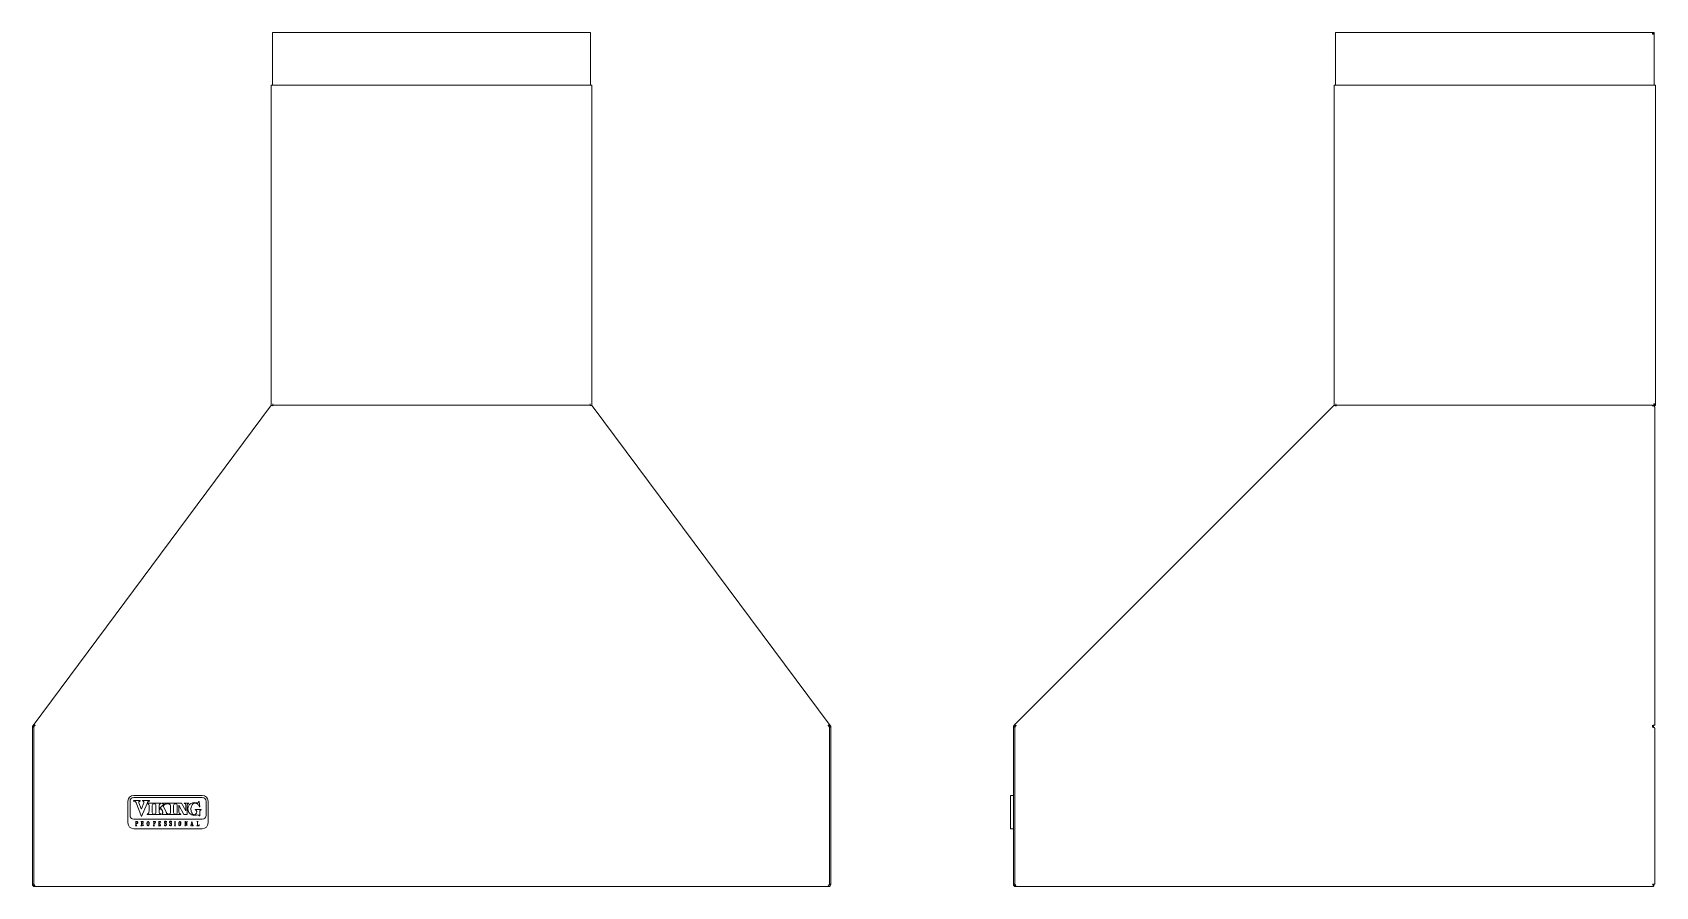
# Model space of a CAD drawing. Header units: millimetres. Extents: x 46989 to 543236, y 252623 to 526638.
# Drawn here: x 59520 to 103253, y 333233 to 356235 of the extents above; entities that cross this region are included whole.
import ezdxf

# ---------------------------------------------------------------- set-up
doc = ezdxf.new("R2010")
doc.units = ezdxf.units.MM

msp = doc.modelspace()

# ---------------------------------------------------------------- linework, layer by layer
at = {"color": 7, "lineweight": 13, "ltscale": 0.001507}
for p, q in [((66034, 356235), (65991, 356235)), ((65991, 356235), (65991, 356192)), ((74515, 356235), (74559, 356235)), ((74559, 356192), (74559, 356235)), ((94627, 356192), (94627, 356235)), ((94627, 356235), (94671, 356235)), ((103173, 356192), (103173, 356235)), ((103217, 356192), (103173, 356192)), ((103195, 356235), (103195, 356192)), ((103217, 356235), (103217, 356192)), ((65955, 354814), (65998, 354814)), ((74595, 354814), (74551, 354814)), ((94635, 354814), (94591, 354814)), ((103253, 354814), (103209, 354814)), ((65955, 346236), (65955, 346192)), ((65998, 346192), (65955, 346192)), ((65998, 346236), (65998, 346192)), ((74551, 346192), (74551, 346236)), ((74551, 346192), (74595, 346192)), ((74595, 346192), (74595, 346236)), ((94591, 346192), (94591, 346236)), ((94591, 346192), (94635, 346192)), ((94635, 346192), (94635, 346236)), ((103209, 346236), (103209, 346192)), ((103253, 346236), (103209, 346236)), ((103231, 346236), (103231, 346192)), ((103253, 346236), (103253, 346192))]:
    msp.add_line(p, q, dxfattribs=at)
at = {"color": 7, "lineweight": 13, "ltscale": 0.03937}
for p, q in [((65991, 356192), (65991, 354814)), ((66711, 356235), (66034, 356235)), ((74509, 356235), (66041, 356235)), ((73839, 356235), (74515, 356235)), ((74559, 354814), (74559, 356192)), ((94627, 354814), (94627, 356192)), ((95347, 356235), (94671, 356235)), ((103173, 356235), (94674, 356235)), ((103217, 354814), (103217, 356192)), ((65955, 354814), (65955, 346236)), ((65998, 354814), (74551, 354814)), ((74595, 346236), (74595, 354814)), ((94591, 346236), (94591, 354814)), ((103209, 354814), (94635, 354814)), ((103253, 346236), (103253, 354814)), ((65937, 346170), (59537, 337572)), ((74543, 346194), (66007, 346194)), ((74605, 346180), (81013, 337572)), ((94575, 346176), (85974, 337575)), ((103173, 346194), (94643, 346194)), ((103232, 337581), (103232, 346145)), ((59520, 337529), (59520, 333292)), ((59554, 333292), (59554, 337529)), ((80995, 337529), (80995, 333292)), ((81030, 333292), (81030, 337529)), ((85952, 337529), (85952, 333292)), ((85986, 333292), (85986, 337529)), ((103232, 333292), (103232, 337491)), ((62093, 335531), (62093, 334945)), ((64096, 335688), (62250, 335688)), ((62250, 335632), (64096, 335632)), ((64253, 334945), (64253, 335531)), ((85873, 334945), (85873, 335531)), ((85952, 334945), (85952, 335531)), ((64096, 335047), (62250, 335047)), ((62250, 334788), (64096, 334788)), ((59579, 333233), (60181, 333233)), ((59610, 333233), (80940, 333233)), ((80971, 333233), (80369, 333233)), ((86042, 333233), (103176, 333233))]:
    msp.add_line(p, q, dxfattribs=at)
at = {"color": 7, "lineweight": 13, "ltscale": 1.7e-05}
msp.add_line((94677, 356235), (94677, 356235), dxfattribs=at)
at = {"color": 7, "lineweight": 13, "ltscale": 0.014743}
msp.add_line((102749, 356235), (103173, 356235), dxfattribs=at)
at = {"color": 7, "lineweight": 13, "ltscale": 0.000775}
for p, q in [((103195, 356235), (103173, 356235)), ((103231, 346192), (103209, 346192)), ((63784, 334871), (63806, 334871))]:
    msp.add_line(p, q, dxfattribs=at)
at = {"color": 7, "lineweight": 13, "ltscale": 0.000733}
for p, q in [((103217, 356235), (103195, 356235)), ((103253, 346192), (103231, 346192))]:
    msp.add_line(p, q, dxfattribs=at)
at = {"color": 7, "lineweight": 13, "ltscale": 0.000427}
for p, q in [((65944, 346180), (65937, 346170)), ((74613, 346170), (74605, 346180)), ((94643, 346180), (94631, 346180))]:
    msp.add_line(p, q, dxfattribs=at)
at = {"color": 7, "lineweight": 13, "ltscale": 1.1e-05}
msp.add_line((65937, 346170), (65937, 346170), dxfattribs=at)
at = {"color": 7, "lineweight": 13, "ltscale": 0.000243}
for p, q in [((65984, 346185), (65984, 346192)), ((74565, 346185), (74565, 346192)), ((59564, 337551), (59571, 337551)), ((80978, 337551), (80985, 337551))]:
    msp.add_line(p, q, dxfattribs=at)
at = {"color": 7, "lineweight": 13, "ltscale": 0.00031}
for p, q in [((65997, 346184), (65991, 346176)), ((74553, 346184), (74558, 346176))]:
    msp.add_line(p, q, dxfattribs=at)
at = {"color": 7, "lineweight": 13, "ltscale": 0.001501}
for p, q in [((65998, 346236), (65998, 346193)), ((94635, 346236), (94635, 346193))]:
    msp.add_line(p, q, dxfattribs=at)
at = {"color": 7, "lineweight": 13, "ltscale": 9.3e-05}
for p, q in [((66001, 346192), (65998, 346192)), ((74549, 346192), (74551, 346192)), ((94635, 346192), (94638, 346192))]:
    msp.add_line(p, q, dxfattribs=at)
at = {"color": 7, "lineweight": 13, "ltscale": 5.2e-05}
for p, q in [((66001, 346192), (66002, 346192)), ((74547, 346192), (74549, 346192))]:
    msp.add_line(p, q, dxfattribs=at)
at = {"color": 7, "lineweight": 13, "ltscale": 0.000352}
msp.add_line((94582, 346184), (94575, 346176), dxfattribs=at)
msp.add_line((94582, 346184), (94575, 346176), dxfattribs=at)
at = {"color": 7, "lineweight": 13, "ltscale": 0.0003}
msp.add_line((94616, 346184), (94616, 346192), dxfattribs=at)
at = {"color": 7, "lineweight": 13, "ltscale": 0.000192}
msp.add_line((94638, 346192), (94643, 346192), dxfattribs=at)
at = {"color": 7, "lineweight": 13, "ltscale": 0.000826}
msp.add_line((94643, 346194), (94643, 346170), dxfattribs=at)
at = {"color": 7, "lineweight": 13, "ltscale": 0.000342}
for p, q in [((94643, 346170), (94643, 346180)), ((103173, 346170), (103173, 346180)), ((62775, 334986), (62783, 334981)), ((62806, 334871), (62797, 334876))]:
    msp.add_line(p, q, dxfattribs=at)
at = {"color": 7, "lineweight": 13, "ltscale": 0.000483}
msp.add_line((103173, 346194), (103173, 346180), dxfattribs=at)
at = {"color": 7, "lineweight": 13, "ltscale": 0.00126}
msp.add_line((103173, 346192), (103209, 346192), dxfattribs=at)
at = {"color": 7, "lineweight": 13, "ltscale": 8.6e-05}
for p, q in [((103232, 345561), (103234, 345561)), ((103232, 345561), (103234, 345561)), ((103232, 345386), (103234, 345386))]:
    msp.add_line(p, q, dxfattribs=at)
at = {"color": 7, "lineweight": 13, "ltscale": 0.002184}
msp.add_line((103234, 345498), (103234, 345561), dxfattribs=at)
at = {"color": 7, "lineweight": 13, "ltscale": 0.000894}
msp.add_line((103234, 345498), (103234, 345524), dxfattribs=at)
at = {"color": 7, "lineweight": 13, "ltscale": 0.000856}
msp.add_line((103234, 345474), (103234, 345498), dxfattribs=at)
at = {"color": 7, "lineweight": 13, "ltscale": 0.00304}
msp.add_line((103234, 345386), (103234, 345474), dxfattribs=at)
at = {"color": 7, "lineweight": 13, "ltscale": 0.0012}
for p, q in [((59555, 337529), (59520, 337529)), ((59559, 337544), (59532, 337565)), ((59564, 337551), (59537, 337572)), ((80985, 337551), (81013, 337572)), ((80990, 337544), (81018, 337565)), ((80995, 337529), (81030, 337529)), ((85986, 337529), (85952, 337529)), ((85994, 337546), (85969, 337570)), ((85999, 337551), (85974, 337575)), ((59555, 333292), (59520, 333292)), ((80995, 333292), (81030, 333292)), ((85986, 333292), (85952, 333292))]:
    msp.add_line(p, q, dxfattribs=at)
at = {"color": 7, "lineweight": 13, "ltscale": 0.000297}
for p, q in [((59537, 337572), (59532, 337565)), ((59564, 337551), (59559, 337544)), ((80985, 337551), (80990, 337544)), ((81013, 337572), (81018, 337565))]:
    msp.add_line(p, q, dxfattribs=at)
at = {"color": 7, "lineweight": 13, "ltscale": 2.3e-05}
msp.add_line((59555, 337529), (59555, 337529), dxfattribs=at)
at = {"color": 7, "lineweight": 13, "ltscale": 3e-05}
msp.add_line((59555, 337529), (59555, 337529), dxfattribs=at)
at = {"color": 7, "lineweight": 13, "ltscale": 0.000269}
for p, q in [((59565, 337545), (59569, 337551)), ((80980, 337551), (80985, 337545)), ((62485, 334930), (62478, 334933)), ((63109, 334871), (63116, 334875)), ((63247, 334871), (63253, 334875))]:
    msp.add_line(p, q, dxfattribs=at)
at = {"color": 7, "lineweight": 13, "ltscale": 8.9e-05}
msp.add_line((59565, 337545), (59565, 337542), dxfattribs=at)
at = {"color": 7, "lineweight": 13, "ltscale": 0.000175}
for p, q in [((59589, 337575), (59589, 337570)), ((80961, 337575), (80961, 337570)), ((62506, 334882), (62501, 334882)), ((62510, 334881), (62510, 334886)), ((63835, 334882), (63835, 334877))]:
    msp.add_line(p, q, dxfattribs=at)
at = {"color": 7, "lineweight": 13, "ltscale": 6.9e-05}
msp.add_line((80985, 337543), (80985, 337545), dxfattribs=at)
at = {"color": 7, "lineweight": 13, "ltscale": 2.4e-05}
msp.add_line((80995, 337529), (80995, 337529), dxfattribs=at)
at = {"color": 7, "lineweight": 13, "ltscale": 0.000248}
for p, q in [((85974, 337575), (85969, 337570)), ((85999, 337551), (85994, 337546))]:
    msp.add_line(p, q, dxfattribs=at)
at = {"color": 7, "lineweight": 13, "ltscale": 0.000317}
for p, q in [((85999, 337551), (86008, 337551)), ((63953, 334987), (63960, 334982)), ((63982, 334872), (63974, 334876))]:
    msp.add_line(p, q, dxfattribs=at)
at = {"color": 7, "lineweight": 13, "ltscale": 0.000239}
for p, q in [((86023, 337572), (86023, 337565)), ((103173, 337572), (103173, 337565))]:
    msp.add_line(p, q, dxfattribs=at)
at = {"color": 7, "lineweight": 13, "ltscale": 0.001224}
msp.add_line((103173, 337529), (103173, 337565), dxfattribs=at)
at = {"color": 7, "lineweight": 13, "ltscale": 0.00085}
for p, q in [((103173, 337545), (103197, 337545)), ((62485, 334934), (62461, 334934))]:
    msp.add_line(p, q, dxfattribs=at)
at = {"color": 7, "lineweight": 13, "ltscale": 0.000989}
msp.add_line((103197, 337573), (103197, 337545), dxfattribs=at)
at = {"color": 7, "lineweight": 13, "ltscale": 0.000898}
msp.add_line((103197, 337519), (103197, 337545), dxfattribs=at)
at = {"color": 7, "lineweight": 13, "ltscale": 0.0004}
for p, q in [((103220, 337581), (103232, 337581)), ((63835, 334877), (63825, 334871))]:
    msp.add_line(p, q, dxfattribs=at)
at = {"color": 7, "lineweight": 13, "ltscale": 0.0133}
for p, q in [((62149, 335148), (62149, 335531)), ((64197, 335531), (64197, 335148))]:
    msp.add_line(p, q, dxfattribs=at)
at = {"color": 7, "lineweight": 13, "ltscale": 0.005825}
msp.add_line((62419, 335550), (62252, 335550), dxfattribs=at)
at = {"color": 7, "lineweight": 13, "ltscale": 0.013706}
msp.add_line((62318, 335483), (62462, 335115), dxfattribs=at)
at = {"color": 7, "lineweight": 13, "ltscale": 0.006163}
msp.add_line((62449, 335323), (62384, 335488), dxfattribs=at)
at = {"color": 7, "lineweight": 13, "ltscale": 0.006083}
msp.add_line((62523, 335485), (62456, 335324), dxfattribs=at)
at = {"color": 7, "lineweight": 13, "ltscale": 0.013346}
msp.add_line((62462, 335115), (62609, 335470), dxfattribs=at)
at = {"color": 7, "lineweight": 13, "ltscale": 0.006375}
for p, q in [((62669, 335550), (62485, 335550)), ((62747, 335229), (62747, 335413)), ((62848, 335413), (62848, 335229)), ((63237, 335413), (63237, 335229)), ((63321, 335229), (63321, 335413)), ((63422, 335413), (63422, 335229)), ((63462, 335236), (63462, 335420))]:
    msp.add_line(p, q, dxfattribs=at)
at = {"color": 7, "lineweight": 13, "ltscale": 0.000676}
msp.add_line((62613, 335480), (62621, 335498), dxfattribs=at)
at = {"color": 7, "lineweight": 13, "ltscale": 0.01295}
msp.add_line((62986, 335480), (62613, 335480), dxfattribs=at)
at = {"color": 7, "lineweight": 13, "ltscale": 0.005764}
msp.add_line((63054, 335444), (62937, 335326), dxfattribs=at)
at = {"color": 7, "lineweight": 13, "ltscale": 0.003575}
msp.add_line((62937, 335326), (62937, 335429), dxfattribs=at)
at = {"color": 7, "lineweight": 13, "ltscale": 0.01795}
msp.add_line((63534, 335480), (63017, 335480), dxfattribs=at)
at = {"color": 7, "lineweight": 13, "ltscale": 0.002144}
for p, q in [((63039, 335397), (63082, 335441)), ((62937, 335294), (62981, 335338))]:
    msp.add_line(p, q, dxfattribs=at)
at = {"color": 7, "lineweight": 13, "ltscale": 0.008265}
msp.add_line((63652, 335273), (63534, 335480), dxfattribs=at)
at = {"color": 7, "lineweight": 13, "ltscale": 0.00385}
for p, q in [((63725, 335480), (63614, 335480)), ((63682, 334871), (63682, 334982))]:
    msp.add_line(p, q, dxfattribs=at)
at = {"color": 7, "lineweight": 13, "ltscale": 0.005425}
for p, q in [((63652, 335429), (63652, 335273)), ((62662, 335421), (62662, 335265)), ((64064, 335310), (63908, 335310))]:
    msp.add_line(p, q, dxfattribs=at)
at = {"color": 7, "lineweight": 13, "ltscale": 0.004913}
msp.add_line((64033, 335383), (64011, 335523), dxfattribs=at)
at = {"color": 7, "lineweight": 13, "ltscale": 0.00505}
for p, q in [((85873, 335677), (85873, 335531)), ((85873, 334945), (85873, 334800))]:
    msp.add_line(p, q, dxfattribs=at)
at = {"color": 7, "lineweight": 13, "ltscale": 0.002325}
for p, q in [((85952, 335688), (85885, 335688)), ((85952, 334788), (85885, 334788))]:
    msp.add_line(p, q, dxfattribs=at)
at = {"color": 7, "lineweight": 13, "ltscale": 0.00545}
for p, q in [((85952, 335688), (85952, 335531)), ((85952, 334945), (85952, 334788))]:
    msp.add_line(p, q, dxfattribs=at)
at = {"color": 7, "lineweight": 13, "ltscale": 0.0124}
msp.add_line((62621, 335174), (62978, 335174), dxfattribs=at)
at = {"color": 7, "lineweight": 13, "ltscale": 0.002425}
msp.add_line((62937, 335224), (62937, 335294), dxfattribs=at)
at = {"color": 7, "lineweight": 13, "ltscale": 0.002833}
msp.add_line((62981, 335338), (63021, 335267), dxfattribs=at)
at = {"color": 7, "lineweight": 13, "ltscale": 0.0172}
msp.add_line((63012, 335174), (63508, 335174), dxfattribs=at)
at = {"color": 7, "lineweight": 13, "ltscale": 0.005955}
msp.add_line((63124, 335249), (63039, 335397), dxfattribs=at)
at = {"color": 7, "lineweight": 13, "ltscale": 0.009824}
msp.add_line((63462, 335420), (63603, 335174), dxfattribs=at)
at = {"color": 7, "lineweight": 13, "ltscale": 0.003025}
msp.add_line((63603, 335174), (63690, 335174), dxfattribs=at)
at = {"color": 7, "lineweight": 13, "ltscale": 0.00875}
msp.add_line((63690, 335174), (63690, 335426), dxfattribs=at)
at = {"color": 7, "lineweight": 13, "ltscale": 0.004225}
msp.add_line((64033, 335147), (64033, 335269), dxfattribs=at)
at = {"color": 7, "lineweight": 13, "ltscale": 0.001575}
for p, q in [((62341, 334986), (62296, 334986)), ((62316, 334887), (62316, 334932)), ((62486, 334988), (62441, 334988)), ((62461, 334888), (62461, 334933))]:
    msp.add_line(p, q, dxfattribs=at)
at = {"color": 7, "lineweight": 13, "ltscale": 0.000374}
for p, q in [((62296, 334986), (62305, 334981)), ((62329, 334871), (62319, 334876)), ((62361, 334965), (62357, 334975)), ((62495, 334937), (62485, 334934))]:
    msp.add_line(p, q, dxfattribs=at)
at = {"color": 7, "lineweight": 13, "ltscale": 0.00024}
for p, q in [((62305, 334875), (62299, 334871)), ((64005, 334884), (64002, 334879))]:
    msp.add_line(p, q, dxfattribs=at)
at = {"color": 7, "lineweight": 13, "ltscale": 0.001025}
for p, q in [((62299, 334871), (62329, 334871)), ((62776, 334871), (62806, 334871)), ((63344, 334871), (63374, 334871)), ((63374, 334987), (63345, 334987)), ((63982, 334987), (63953, 334987))]:
    msp.add_line(p, q, dxfattribs=at)
at = {"color": 7, "lineweight": 13, "ltscale": 0.000394}
for p, q in [((62305, 334981), (62309, 334970)), ((62319, 334876), (62316, 334887))]:
    msp.add_line(p, q, dxfattribs=at)
at = {"color": 7, "lineweight": 13, "ltscale": 0.00044}
for p, q in [((62309, 334887), (62305, 334875)), ((62316, 334971), (62319, 334983))]:
    msp.add_line(p, q, dxfattribs=at)
at = {"color": 7, "lineweight": 13, "ltscale": 0.0029}
msp.add_line((62309, 334970), (62309, 334887), dxfattribs=at)
at = {"color": 7, "lineweight": 13, "ltscale": 0.001325}
msp.add_line((62316, 334933), (62316, 334971), dxfattribs=at)
at = {"color": 7, "lineweight": 13, "ltscale": 0.0009}
msp.add_line((62342, 334933), (62316, 334933), dxfattribs=at)
at = {"color": 7, "lineweight": 13, "ltscale": 0.000975}
for p, q in [((62316, 334932), (62344, 334932)), ((62834, 334958), (62834, 334986)), ((62974, 334957), (62974, 334986))]:
    msp.add_line(p, q, dxfattribs=at)
at = {"color": 7, "lineweight": 13, "ltscale": 0.000259}
msp.add_line((62319, 334983), (62327, 334986), dxfattribs=at)
at = {"color": 7, "lineweight": 13, "ltscale": 0.0005}
for p, q in [((62327, 334986), (62341, 334986)), ((62461, 334933), (62475, 334933)), ((62472, 334986), (62486, 334986))]:
    msp.add_line(p, q, dxfattribs=at)
at = {"color": 7, "lineweight": 13, "ltscale": 0.000539}
msp.add_line((62355, 334979), (62341, 334986), dxfattribs=at)
at = {"color": 7, "lineweight": 13, "ltscale": 0.000428}
msp.add_line((62341, 334986), (62351, 334978), dxfattribs=at)
at = {"color": 7, "lineweight": 13, "ltscale": 0.000329}
msp.add_line((62350, 334938), (62342, 334933), dxfattribs=at)
at = {"color": 7, "lineweight": 13, "ltscale": 0.000454}
msp.add_line((62344, 334932), (62355, 334939), dxfattribs=at)
at = {"color": 7, "lineweight": 13, "ltscale": 0.000436}
for p, q in [((62353, 334950), (62350, 334938)), ((62357, 334942), (62361, 334954))]:
    msp.add_line(p, q, dxfattribs=at)
at = {"color": 7, "lineweight": 13, "ltscale": 0.000271}
msp.add_line((62351, 334978), (62353, 334971), dxfattribs=at)
at = {"color": 7, "lineweight": 13, "ltscale": 0.000725}
msp.add_line((62353, 334971), (62353, 334950), dxfattribs=at)
at = {"color": 7, "lineweight": 13, "ltscale": 0.00016}
msp.add_line((62357, 334975), (62355, 334979), dxfattribs=at)
at = {"color": 7, "lineweight": 13, "ltscale": 0.000119}
msp.add_line((62355, 334939), (62357, 334942), dxfattribs=at)
at = {"color": 7, "lineweight": 13, "ltscale": 0.000375}
for p, q in [((62361, 334954), (62361, 334965)), ((62505, 334951), (62505, 334962)), ((62804, 334986), (62815, 334986)), ((62945, 334985), (62956, 334985)), ((62956, 334872), (62945, 334872)), ((63080, 334964), (63080, 334974)), ((63106, 334989), (63095, 334989)), ((63096, 334987), (63107, 334987)), ((63109, 334873), (63098, 334873)), ((63098, 334871), (63109, 334871)), ((63217, 334964), (63217, 334974)), ((63244, 334989), (63233, 334989)), ((63233, 334987), (63244, 334987)), ((63246, 334873), (63235, 334873)), ((63236, 334871), (63247, 334871)), ((63974, 334876), (63971, 334887))]:
    msp.add_line(p, q, dxfattribs=at)
at = {"color": 7, "lineweight": 13, "ltscale": 0.000358}
for p, q in [((62441, 334988), (62450, 334983)), ((62474, 334871), (62465, 334876))]:
    msp.add_line(p, q, dxfattribs=at)
at = {"color": 7, "lineweight": 13, "ltscale": 0.00028}
for p, q in [((62451, 334874), (62443, 334871)), ((62464, 334984), (62472, 334986))]:
    msp.add_line(p, q, dxfattribs=at)
at = {"color": 7, "lineweight": 13, "ltscale": 0.001075}
msp.add_line((62443, 334871), (62474, 334871), dxfattribs=at)
at = {"color": 7, "lineweight": 13, "ltscale": 0.000441}
for p, q in [((62450, 334983), (62454, 334971)), ((62465, 334876), (62461, 334888))]:
    msp.add_line(p, q, dxfattribs=at)
at = {"color": 7, "lineweight": 13, "ltscale": 0.000448}
msp.add_line((62454, 334886), (62451, 334874), dxfattribs=at)
at = {"color": 7, "lineweight": 13, "ltscale": 0.00295}
msp.add_line((62454, 334971), (62454, 334886), dxfattribs=at)
at = {"color": 7, "lineweight": 13, "ltscale": 0.000474}
msp.add_line((62461, 334970), (62464, 334984), dxfattribs=at)
at = {"color": 7, "lineweight": 13, "ltscale": 0.001275}
msp.add_line((62461, 334934), (62461, 334970), dxfattribs=at)
at = {"color": 7, "lineweight": 13, "ltscale": 0.000335}
for p, q in [((62475, 334933), (62483, 334927)), ((62486, 334986), (62494, 334980))]:
    msp.add_line(p, q, dxfattribs=at)
at = {"color": 7, "lineweight": 13, "ltscale": 0.00035}
msp.add_line((62478, 334933), (62488, 334933), dxfattribs=at)
at = {"color": 7, "lineweight": 13, "ltscale": 0.002066}
msp.add_line((62503, 334871), (62483, 334927), dxfattribs=at)
at = {"color": 7, "lineweight": 13, "ltscale": 0.001754}
msp.add_line((62485, 334930), (62501, 334882), dxfattribs=at)
at = {"color": 7, "lineweight": 13, "ltscale": 0.000482}
for p, q in [((62499, 334982), (62486, 334988)), ((64002, 334879), (63990, 334872))]:
    msp.add_line(p, q, dxfattribs=at)
at = {"color": 7, "lineweight": 13, "ltscale": 0.000424}
for p, q in [((62488, 334933), (62499, 334937)), ((62494, 334980), (62498, 334969))]:
    msp.add_line(p, q, dxfattribs=at)
at = {"color": 7, "lineweight": 13, "ltscale": 0.000364}
for p, q in [((62498, 334947), (62495, 334937)), ((62503, 334941), (62505, 334951)), ((62507, 334871), (62510, 334881))]:
    msp.add_line(p, q, dxfattribs=at)
at = {"color": 7, "lineweight": 13, "ltscale": 0.00075}
for p, q in [((62498, 334969), (62498, 334947)), ((63626, 334871), (63647, 334871)), ((63693, 334987), (63671, 334987))]:
    msp.add_line(p, q, dxfattribs=at)
at = {"color": 7, "lineweight": 13, "ltscale": 0.000709}
msp.add_line((62499, 334982), (62505, 334962), dxfattribs=at)
at = {"color": 7, "lineweight": 13, "ltscale": 0.000188}
for p, q in [((62499, 334937), (62503, 334941)), ((62510, 334886), (62506, 334882))]:
    msp.add_line(p, q, dxfattribs=at)
at = {"color": 7, "lineweight": 13, "ltscale": 0.00015}
msp.add_line((62503, 334871), (62507, 334871), dxfattribs=at)
at = {"color": 7, "lineweight": 13, "ltscale": 0.000701}
for p, q in [((62609, 334955), (62605, 334935)), ((62613, 334941), (62617, 334961)), ((62617, 334961), (62624, 334979)), ((62654, 334895), (62647, 334876)), ((62658, 334914), (62654, 334895)), ((62662, 334901), (62666, 334921)), ((63464, 334955), (63461, 334935)), ((63469, 334941), (63472, 334961)), ((63472, 334961), (63480, 334980)), ((63510, 334895), (63502, 334876)), ((63513, 334915), (63510, 334895)), ((63518, 334901), (63521, 334921))]:
    msp.add_line(p, q, dxfattribs=at)
at = {"color": 7, "lineweight": 13, "ltscale": 0.000625}
for p, q in [((62605, 334935), (62605, 334917)), ((62666, 334921), (62666, 334939)), ((63461, 334935), (63461, 334917)), ((63521, 334921), (63521, 334939)), ((63644, 334987), (63626, 334987))]:
    msp.add_line(p, q, dxfattribs=at)
at = {"color": 7, "lineweight": 13, "ltscale": 0.00061}
for p, q in [((62605, 334917), (62608, 334899)), ((62666, 334939), (62663, 334956)), ((63461, 334917), (63463, 334900)), ((63521, 334939), (63519, 334956))]:
    msp.add_line(p, q, dxfattribs=at)
at = {"color": 7, "lineweight": 13, "ltscale": 0.000468}
for p, q in [((62608, 334899), (62613, 334887)), ((62663, 334956), (62658, 334968)), ((63463, 334900), (63468, 334887)), ((63519, 334956), (63514, 334969))]:
    msp.add_line(p, q, dxfattribs=at)
at = {"color": 7, "lineweight": 13, "ltscale": 0.000512}
for p, q in [((62615, 334968), (62609, 334955)), ((62637, 334872), (62623, 334877)), ((62635, 334983), (62648, 334978)), ((62657, 334887), (62662, 334901)), ((63470, 334969), (63464, 334955)), ((63492, 334872), (63478, 334878)), ((63490, 334984), (63504, 334978)), ((63512, 334887), (63518, 334901))]:
    msp.add_line(p, q, dxfattribs=at)
at = {"color": 7, "lineweight": 13, "ltscale": 0.000875}
for p, q in [((62613, 334916), (62613, 334941)), ((62658, 334940), (62658, 334914)), ((63469, 334916), (63469, 334941)), ((63513, 334940), (63513, 334915)), ((63825, 334871), (63850, 334871))]:
    msp.add_line(p, q, dxfattribs=at)
at = {"color": 7, "lineweight": 13, "ltscale": 0.000807}
for p, q in [((62617, 334893), (62613, 334916)), ((62654, 334963), (62658, 334940)), ((63472, 334893), (63469, 334916)), ((63510, 334963), (63513, 334940))]:
    msp.add_line(p, q, dxfattribs=at)
at = {"color": 7, "lineweight": 13, "ltscale": 0.000354}
for p, q in [((62613, 334887), (62619, 334878)), ((62658, 334968), (62653, 334977)), ((63468, 334887), (63474, 334879)), ((63514, 334969), (63508, 334977))]:
    msp.add_line(p, q, dxfattribs=at)
at = {"color": 7, "lineweight": 13, "ltscale": 0.000452}
for p, q in [((62622, 334979), (62615, 334968)), ((62650, 334876), (62657, 334887)), ((63477, 334979), (63470, 334969)), ((63505, 334876), (63512, 334887))]:
    msp.add_line(p, q, dxfattribs=at)
at = {"color": 7, "lineweight": 13, "ltscale": 0.000573}
for p, q in [((62623, 334877), (62617, 334893)), ((62648, 334978), (62654, 334963)), ((63478, 334878), (63472, 334893)), ((63504, 334978), (63510, 334963))]:
    msp.add_line(p, q, dxfattribs=at)
at = {"color": 7, "lineweight": 13, "ltscale": 0.000673}
for p, q in [((62619, 334878), (62637, 334871)), ((62653, 334977), (62635, 334984)), ((63474, 334879), (63492, 334871)), ((63508, 334977), (63490, 334985))]:
    msp.add_line(p, q, dxfattribs=at)
at = {"color": 7, "lineweight": 13, "ltscale": 0.000484}
for p, q in [((62635, 334984), (62622, 334979)), ((62637, 334871), (62650, 334876)), ((63490, 334985), (63477, 334979)), ((63492, 334871), (63505, 334876))]:
    msp.add_line(p, q, dxfattribs=at)
at = {"color": 7, "lineweight": 13, "ltscale": 0.00038}
for p, q in [((62624, 334979), (62635, 334983)), ((62647, 334876), (62637, 334872)), ((63480, 334980), (63490, 334984)), ((63502, 334876), (63492, 334872))]:
    msp.add_line(p, q, dxfattribs=at)
at = {"color": 7, "lineweight": 13, "ltscale": 0.002075}
for p, q in [((62834, 334986), (62775, 334986)), ((62974, 334986), (62914, 334986)), ((62914, 334871), (62974, 334871))]:
    msp.add_line(p, q, dxfattribs=at)
at = {"color": 7, "lineweight": 13, "ltscale": 0.000276}
for p, q in [((62783, 334875), (62776, 334871)), ((62797, 334982), (62804, 334986))]:
    msp.add_line(p, q, dxfattribs=at)
at = {"color": 7, "lineweight": 13, "ltscale": 0.000422}
for p, q in [((62783, 334981), (62786, 334970)), ((62797, 334876), (62794, 334888)), ((63353, 334983), (63356, 334971)), ((63366, 334875), (63363, 334887))]:
    msp.add_line(p, q, dxfattribs=at)
at = {"color": 7, "lineweight": 13, "ltscale": 0.000435}
msp.add_line((62786, 334887), (62783, 334875), dxfattribs=at)
at = {"color": 7, "lineweight": 13, "ltscale": 0.002875}
for p, q in [((62786, 334970), (62786, 334887)), ((62926, 334969), (62926, 334887)), ((63356, 334971), (63356, 334888)), ((63363, 334887), (63363, 334970)), ((63963, 334971), (63963, 334888)), ((63971, 334887), (63971, 334970))]:
    msp.add_line(p, q, dxfattribs=at)
at = {"color": 7, "lineweight": 13, "ltscale": 0.000409}
msp.add_line((62794, 334970), (62797, 334982), dxfattribs=at)
at = {"color": 7, "lineweight": 13, "ltscale": 0.00135}
for p, q in [((62794, 334932), (62794, 334970)), ((62934, 334931), (62934, 334970))]:
    msp.add_line(p, q, dxfattribs=at)
at = {"color": 7, "lineweight": 13, "ltscale": 0.000275}
for p, q in [((62802, 334932), (62794, 334932)), ((62794, 334931), (62802, 334931)), ((63990, 334872), (63982, 334872))]:
    msp.add_line(p, q, dxfattribs=at)
at = {"color": 7, "lineweight": 13, "ltscale": 0.0015}
for p, q in [((62794, 334888), (62794, 334931)), ((62816, 334909), (62816, 334952)), ((62934, 334887), (62934, 334930)), ((62956, 334909), (62956, 334952))]:
    msp.add_line(p, q, dxfattribs=at)
at = {"color": 7, "lineweight": 13, "ltscale": 0.000414}
msp.add_line((62812, 334937), (62802, 334932), dxfattribs=at)
at = {"color": 7, "lineweight": 13, "ltscale": 0.000377}
msp.add_line((62802, 334931), (62812, 334927), dxfattribs=at)
at = {"color": 7, "lineweight": 13, "ltscale": 0.00055}
msp.add_line((62816, 334952), (62812, 334937), dxfattribs=at)
at = {"color": 7, "lineweight": 13, "ltscale": 0.000627}
msp.add_line((62812, 334927), (62816, 334909), dxfattribs=at)
at = {"color": 7, "lineweight": 13, "ltscale": 0.000592}
msp.add_line((62815, 334986), (62830, 334977), dxfattribs=at)
at = {"color": 7, "lineweight": 13, "ltscale": 0.000683}
msp.add_line((62830, 334977), (62834, 334958), dxfattribs=at)
at = {"color": 7, "lineweight": 13, "ltscale": 0.000343}
for p, q in [((62914, 334986), (62923, 334981)), ((62945, 334872), (62936, 334877))]:
    msp.add_line(p, q, dxfattribs=at)
at = {"color": 7, "lineweight": 13, "ltscale": 0.000348}
for p, q in [((62923, 334876), (62914, 334871)), ((62936, 334980), (62945, 334985))]:
    msp.add_line(p, q, dxfattribs=at)
at = {"color": 7, "lineweight": 13, "ltscale": 0.000408}
msp.add_line((62923, 334981), (62926, 334969), dxfattribs=at)
at = {"color": 7, "lineweight": 13, "ltscale": 0.000383}
msp.add_line((62926, 334887), (62923, 334876), dxfattribs=at)
at = {"color": 7, "lineweight": 13, "ltscale": 0.00037}
for p, q in [((62934, 334970), (62936, 334980)), ((62936, 334877), (62934, 334887))]:
    msp.add_line(p, q, dxfattribs=at)
at = {"color": 7, "lineweight": 13, "ltscale": 0.00025}
for p, q in [((62941, 334931), (62934, 334931)), ((62934, 334930), (62941, 334930))]:
    msp.add_line(p, q, dxfattribs=at)
at = {"color": 7, "lineweight": 13, "ltscale": 0.000449}
msp.add_line((62952, 334937), (62941, 334931), dxfattribs=at)
at = {"color": 7, "lineweight": 13, "ltscale": 0.000404}
msp.add_line((62941, 334930), (62952, 334926), dxfattribs=at)
at = {"color": 7, "lineweight": 13, "ltscale": 0.000533}
msp.add_line((62956, 334952), (62952, 334937), dxfattribs=at)
at = {"color": 7, "lineweight": 13, "ltscale": 0.000613}
msp.add_line((62952, 334926), (62956, 334909), dxfattribs=at)
at = {"color": 7, "lineweight": 13, "ltscale": 0.000516}
msp.add_line((62956, 334985), (62969, 334978), dxfattribs=at)
at = {"color": 7, "lineweight": 13, "ltscale": 0.000603}
msp.add_line((62971, 334880), (62956, 334872), dxfattribs=at)
at = {"color": 7, "lineweight": 13, "ltscale": 0.000722}
msp.add_line((62969, 334978), (62974, 334957), dxfattribs=at)
at = {"color": 7, "lineweight": 13, "ltscale": 0.000844}
msp.add_line((62974, 334904), (62971, 334880), dxfattribs=at)
at = {"color": 7, "lineweight": 13, "ltscale": 0.00115}
for p, q in [((62974, 334871), (62974, 334904)), ((63076, 334903), (63076, 334870)), ((63128, 334957), (63128, 334990)), ((63214, 334903), (63214, 334870)), ((63266, 334957), (63266, 334990)), ((64008, 334871), (64008, 334904))]:
    msp.add_line(p, q, dxfattribs=at)
at = {"color": 7, "lineweight": 13, "ltscale": 0.000419}
for p, q in [((63083, 334982), (63076, 334972)), ((63125, 334888), (63117, 334879)), ((63221, 334982), (63214, 334972)), ((63262, 334888), (63255, 334879))]:
    msp.add_line(p, q, dxfattribs=at)
at = {"color": 7, "lineweight": 13, "ltscale": 0.000575}
for p, q in [((63076, 334972), (63076, 334955)), ((63125, 334905), (63125, 334888)), ((63128, 334893), (63128, 334910)), ((63214, 334972), (63214, 334955)), ((63262, 334905), (63262, 334888)), ((63266, 334893), (63266, 334910))]:
    msp.add_line(p, q, dxfattribs=at)
at = {"color": 7, "lineweight": 13, "ltscale": 0.000361}
for p, q in [((63076, 334955), (63079, 334945)), ((63083, 334954), (63080, 334964)), ((63122, 334915), (63125, 334905)), ((63128, 334910), (63125, 334920)), ((63214, 334955), (63217, 334945)), ((63220, 334954), (63217, 334964)), ((63259, 334915), (63262, 334905)), ((63266, 334910), (63263, 334920))]:
    msp.add_line(p, q, dxfattribs=at)
at = {"color": 7, "lineweight": 13, "ltscale": 0.000541}
for p, q in [((63081, 334888), (63076, 334903)), ((63124, 334972), (63128, 334957)), ((63218, 334888), (63214, 334903)), ((63261, 334972), (63266, 334957))]:
    msp.add_line(p, q, dxfattribs=at)
at = {"color": 7, "lineweight": 13, "ltscale": 0.000595}
for p, q in [((63076, 334870), (63081, 334887)), ((63128, 334990), (63124, 334974)), ((63214, 334870), (63218, 334887)), ((63266, 334990), (63261, 334974))]:
    msp.add_line(p, q, dxfattribs=at)
at = {"color": 7, "lineweight": 13, "ltscale": 0.00049}
for p, q in [((63079, 334945), (63089, 334936)), ((63217, 334945), (63227, 334936))]:
    msp.add_line(p, q, dxfattribs=at)
at = {"color": 7, "lineweight": 13, "ltscale": 0.000156}
for p, q in [((63080, 334974), (63082, 334978)), ((63217, 334974), (63219, 334978))]:
    msp.add_line(p, q, dxfattribs=at)
at = {"color": 7, "lineweight": 13, "ltscale": 0.000399}
for p, q in [((63087, 334878), (63081, 334888)), ((63118, 334982), (63124, 334972)), ((63224, 334878), (63218, 334888)), ((63255, 334982), (63261, 334972))]:
    msp.add_line(p, q, dxfattribs=at)
at = {"color": 7, "lineweight": 13, "ltscale": 0.000421}
for p, q in [((63081, 334887), (63087, 334876)), ((63124, 334974), (63117, 334984)), ((63218, 334887), (63225, 334876)), ((63261, 334974), (63255, 334984))]:
    msp.add_line(p, q, dxfattribs=at)
at = {"color": 7, "lineweight": 13, "ltscale": 0.00057}
for p, q in [((63082, 334978), (63096, 334987)), ((63219, 334978), (63233, 334987))]:
    msp.add_line(p, q, dxfattribs=at)
at = {"color": 7, "lineweight": 13, "ltscale": 0.000488}
for p, q in [((63095, 334989), (63083, 334982)), ((63233, 334989), (63221, 334982))]:
    msp.add_line(p, q, dxfattribs=at)
at = {"color": 7, "lineweight": 13, "ltscale": 0.000972}
for p, q in [((63105, 334937), (63083, 334954)), ((63099, 334931), (63122, 334915)), ((63243, 334937), (63220, 334954)), ((63236, 334931), (63259, 334915))]:
    msp.add_line(p, q, dxfattribs=at)
at = {"color": 7, "lineweight": 13, "ltscale": 0.00043}
for p, q in [((63098, 334873), (63087, 334878)), ((63087, 334876), (63098, 334871)), ((63117, 334984), (63106, 334989)), ((63107, 334987), (63118, 334982)), ((63235, 334873), (63224, 334878)), ((63225, 334876), (63236, 334871)), ((63255, 334984), (63244, 334989)), ((63244, 334987), (63255, 334982))]:
    msp.add_line(p, q, dxfattribs=at)
at = {"color": 7, "lineweight": 13, "ltscale": 0.000366}
for p, q in [((63089, 334936), (63099, 334931)), ((63227, 334936), (63236, 334931))]:
    msp.add_line(p, q, dxfattribs=at)
at = {"color": 7, "lineweight": 13, "ltscale": 0.000128}
for p, q in [((63109, 334936), (63105, 334937)), ((63246, 334936), (63243, 334937))]:
    msp.add_line(p, q, dxfattribs=at)
at = {"color": 7, "lineweight": 13, "ltscale": 0.000789}
for p, q in [((63125, 334920), (63109, 334936)), ((63263, 334920), (63246, 334936))]:
    msp.add_line(p, q, dxfattribs=at)
at = {"color": 7, "lineweight": 13, "ltscale": 0.00036}
for p, q in [((63117, 334879), (63109, 334873)), ((63255, 334879), (63246, 334873)), ((63846, 334873), (63842, 334883))]:
    msp.add_line(p, q, dxfattribs=at)
at = {"color": 7, "lineweight": 13, "ltscale": 0.000381}
for p, q in [((63116, 334875), (63123, 334883)), ((63253, 334875), (63261, 334883))]:
    msp.add_line(p, q, dxfattribs=at)
at = {"color": 7, "lineweight": 13, "ltscale": 0.000398}
for p, q in [((63123, 334883), (63128, 334893)), ((63261, 334883), (63266, 334893))]:
    msp.add_line(p, q, dxfattribs=at)
at = {"color": 7, "lineweight": 13, "ltscale": 0.000333}
for p, q in [((63353, 334876), (63344, 334871)), ((63366, 334982), (63374, 334987))]:
    msp.add_line(p, q, dxfattribs=at)
at = {"color": 7, "lineweight": 13, "ltscale": 0.000315}
for p, q in [((63345, 334987), (63353, 334983)), ((63374, 334871), (63366, 334875))]:
    msp.add_line(p, q, dxfattribs=at)
at = {"color": 7, "lineweight": 13, "ltscale": 0.000444}
for p, q in [((63356, 334888), (63353, 334876)), ((63363, 334970), (63366, 334982))]:
    msp.add_line(p, q, dxfattribs=at)
at = {"color": 7, "lineweight": 13, "ltscale": 0.000197}
for p, q in [((63626, 334987), (63632, 334985)), ((63647, 334871), (63642, 334873)), ((63671, 334987), (63676, 334985))]:
    msp.add_line(p, q, dxfattribs=at)
at = {"color": 7, "lineweight": 13, "ltscale": 0.000304}
for p, q in [((63634, 334874), (63626, 334871)), ((63684, 334984), (63693, 334987))]:
    msp.add_line(p, q, dxfattribs=at)
at = {"color": 7, "lineweight": 13, "ltscale": 0.000207}
for p, q in [((63632, 334985), (63636, 334982)), ((63642, 334873), (63637, 334877)), ((63676, 334985), (63681, 334982))]:
    msp.add_line(p, q, dxfattribs=at)
at = {"color": 7, "lineweight": 13, "ltscale": 0.000116}
for p, q in [((63636, 334876), (63634, 334874)), ((63682, 334982), (63684, 334984))]:
    msp.add_line(p, q, dxfattribs=at)
at = {"color": 7, "lineweight": 13, "ltscale": 0.00365}
for p, q in [((63636, 334982), (63636, 334876)), ((63637, 334877), (63637, 334982))]:
    msp.add_line(p, q, dxfattribs=at)
at = {"color": 7, "lineweight": 13, "ltscale": 0.00415}
msp.add_line((63637, 334982), (63682, 334871), dxfattribs=at)
at = {"color": 7, "lineweight": 13, "ltscale": 0.003414}
msp.add_line((63681, 334896), (63644, 334987), dxfattribs=at)
at = {"color": 7, "lineweight": 13, "ltscale": 0.002975}
msp.add_line((63681, 334982), (63681, 334896), dxfattribs=at)
at = {"color": 7, "lineweight": 13, "ltscale": 5.5e-05}
msp.add_line((63785, 334872), (63784, 334871), dxfattribs=at)
at = {"color": 7, "lineweight": 13, "ltscale": 0.000281}
msp.add_line((63791, 334877), (63785, 334872), dxfattribs=at)
at = {"color": 7, "lineweight": 13, "ltscale": 0.003947}
msp.add_line((63817, 334988), (63791, 334877), dxfattribs=at)
at = {"color": 7, "lineweight": 13, "ltscale": 0.000883}
msp.add_line((63792, 334879), (63798, 334903), dxfattribs=at)
at = {"color": 7, "lineweight": 13, "ltscale": 0.000305}
msp.add_line((63799, 334873), (63792, 334879), dxfattribs=at)
at = {"color": 7, "lineweight": 13, "ltscale": 0.002422}
for p, q in [((63798, 334904), (63814, 334972)), ((63814, 334972), (63830, 334904))]:
    msp.add_line(p, q, dxfattribs=at)
at = {"color": 7, "lineweight": 13, "ltscale": 0.0011}
msp.add_line((63830, 334904), (63798, 334904), dxfattribs=at)
at = {"color": 7, "lineweight": 13, "ltscale": 0.001125}
msp.add_line((63798, 334903), (63830, 334903), dxfattribs=at)
at = {"color": 7, "lineweight": 13, "ltscale": 0.000273}
msp.add_line((63806, 334871), (63799, 334873), dxfattribs=at)
at = {"color": 7, "lineweight": 13, "ltscale": 0.003755}
msp.add_line((63842, 334883), (63817, 334988), dxfattribs=at)
at = {"color": 7, "lineweight": 13, "ltscale": 0.000769}
msp.add_line((63830, 334903), (63835, 334882), dxfattribs=at)
at = {"color": 7, "lineweight": 13, "ltscale": 0.000179}
msp.add_line((63850, 334871), (63846, 334873), dxfattribs=at)
at = {"color": 7, "lineweight": 13, "ltscale": 0.000301}
for p, q in [((63960, 334875), (63953, 334871)), ((63974, 334983), (63982, 334987))]:
    msp.add_line(p, q, dxfattribs=at)
at = {"color": 7, "lineweight": 13, "ltscale": 0.001925}
msp.add_line((63953, 334871), (64008, 334871), dxfattribs=at)
at = {"color": 7, "lineweight": 13, "ltscale": 0.000401}
msp.add_line((63960, 334982), (63963, 334971), dxfattribs=at)
at = {"color": 7, "lineweight": 13, "ltscale": 0.00047}
for p, q in [((63963, 334888), (63960, 334875)), ((63971, 334970), (63974, 334983))]:
    msp.add_line(p, q, dxfattribs=at)
at = {"color": 7, "lineweight": 13, "ltscale": 0.000689}
msp.add_line((64008, 334904), (64005, 334884), dxfattribs=at)
at = {"color": 7, "lineweight": 13, "ltscale": 0.000743}
for p, q in [((59579, 333254), (59579, 333233)), ((80971, 333254), (80971, 333233))]:
    msp.add_line(p, q, dxfattribs=at)
at = {"color": 7, "lineweight": 13, "ltscale": 0.000734}
msp.add_line((86011, 333254), (86011, 333233), dxfattribs=at)
at = {"color": 7, "lineweight": 13, "ltscale": 0.00205}
msp.add_line((103232, 333292), (103173, 333292), dxfattribs=at)
at = {"color": 7, "lineweight": 13, "ltscale": 0.000869}
msp.add_line((103203, 333274), (103203, 333249), dxfattribs=at)
msp.add_line((103203, 333274), (103203, 333249), dxfattribs=at)
at = {"color": 7, "lineweight": 13, "ltscale": 2e-06}
for p, q in [((60296, 333233), (60296, 333233)), ((60569, 333233), (60569, 333233)), ((79981, 333233), (79981, 333233)), ((80254, 333233), (80254, 333233))]:
    msp.add_line(p, q, dxfattribs=at)
at = {"color": 7, "lineweight": 13, "ltscale": 0.000976}
msp.add_line((86011, 333233), (86039, 333233), dxfattribs=at)
at = {"color": 7, "lineweight": 13, "ltscale": 0.000469}
msp.add_line((103138, 333233), (103125, 333233), dxfattribs=at)
at = {"color": 7, "lineweight": 13, "ltscale": 0.03937}
for points in [[(65944, 346180), (65947, 346182), (65950, 346184), (65956, 346185), (65969, 346186), (65983, 346186), (65997, 346184)], [(65991, 346176), (65996, 346185), (65998, 346189), (66002, 346192), (66007, 346194)], [(74558, 346176), (74554, 346185), (74551, 346189), (74547, 346192), (74543, 346194)], [(74553, 346184), (74570, 346186), (74587, 346186), (74595, 346185), (74599, 346184), (74604, 346182), (74605, 346180)], [(94582, 346184), (94583, 346185), (94586, 346186), (94591, 346186), (94602, 346186), (94616, 346184), (94631, 346180)], [(59537, 337572), (59539, 337574), (59543, 337576), (59548, 337577), (59561, 337578), (59575, 337577), (59589, 337575)], [(59589, 337570), (59577, 337558), (59569, 337548), (59554, 337529)], [(80961, 337575), (80978, 337577), (80994, 337578), (81002, 337577), (81006, 337576), (81011, 337573), (81013, 337572)], [(80961, 337570), (80973, 337558), (80980, 337548), (80995, 337529)], [(85974, 337575), (85975, 337576), (85979, 337577), (85983, 337578), (85995, 337577), (86009, 337575), (86023, 337572)], [(86023, 337565), (86011, 337554), (85986, 337529)], [(103173, 337572), (103190, 337578), (103207, 337583), (103221, 337584), (103230, 337583), (103231, 337582), (103232, 337582), (103232, 337581), (103232, 337581)], [(103173, 337529), (103199, 337518), (103212, 337512), (103222, 337505), (103226, 337502), (103230, 337496), (103232, 337491)], [(103185, 337564), (103198, 337573), (103212, 337579), (103220, 337581), (103220, 337581)], [(103197, 337519), (103214, 337510), (103221, 337506), (103229, 337499), (103231, 337495), (103232, 337491)], [(62252, 335550), (62248, 335547), (62246, 335545), (62245, 335541), (62246, 335538), (62250, 335535), (62254, 335534), (62266, 335532), (62279, 335528), (62287, 335524), (62294, 335520), (62300, 335514), (62306, 335505), (62310, 335498), (62318, 335483)], [(62384, 335488), (62386, 335501), (62387, 335508), (62390, 335515), (62395, 335521), (62401, 335527), (62409, 335532), (62420, 335540), (62422, 335540), (62423, 335542), (62423, 335544), (62422, 335546), (62419, 335550)], [(62485, 335550), (62483, 335548), (62482, 335546), (62482, 335545), (62482, 335544), (62482, 335544), (62482, 335543), (62484, 335542), (62490, 335539), (62504, 335532), (62512, 335527), (62519, 335518), (62521, 335511), (62522, 335503), (62523, 335485)], [(62609, 335470), (62622, 335466), (62629, 335463), (62638, 335458), (62645, 335452), (62650, 335445), (62655, 335438), (62662, 335421)], [(62621, 335498), (62626, 335507), (62633, 335515), (62639, 335521), (62647, 335527), (62663, 335533), (62668, 335534), (62674, 335539), (62675, 335541), (62675, 335543), (62674, 335546), (62673, 335547), (62669, 335550)], [(62937, 335429), (62941, 335437), (62945, 335446), (62950, 335454), (62956, 335459), (62963, 335463), (62971, 335467), (62985, 335471), (62989, 335473), (62990, 335474), (62990, 335475), (62990, 335476), (62988, 335478), (62987, 335479), (62986, 335480)], [(63017, 335480), (63014, 335478), (63013, 335477), (63013, 335476), (63013, 335476), (63014, 335474), (63016, 335473), (63019, 335472), (63025, 335472), (63040, 335469), (63046, 335468), (63051, 335465), (63055, 335462), (63058, 335458), (63059, 335454), (63058, 335450), (63054, 335444)], [(63082, 335441), (63100, 335451), (63110, 335455), (63124, 335460), (63133, 335462), (63151, 335464), (63160, 335465), (63173, 335465), (63184, 335464), (63194, 335461), (63204, 335457), (63213, 335453), (63221, 335446), (63227, 335437), (63231, 335429), (63237, 335413)], [(63614, 335480), (63609, 335478), (63608, 335477), (63607, 335477), (63607, 335477), (63607, 335476), (63607, 335476), (63608, 335475), (63610, 335474), (63614, 335473), (63627, 335469), (63635, 335465), (63641, 335460), (63645, 335453), (63649, 335446), (63650, 335441), (63652, 335429)], [(63690, 335426), (63694, 335441), (63697, 335448), (63705, 335459), (63713, 335465), (63722, 335470), (63726, 335472), (63729, 335474), (63730, 335475), (63730, 335476), (63730, 335477), (63730, 335477), (63730, 335478), (63729, 335478), (63727, 335479), (63726, 335479), (63725, 335480)], [(63791, 335334), (63796, 335364), (63805, 335394), (63812, 335412), (63821, 335430), (63828, 335441), (63837, 335454), (63842, 335461), (63849, 335467), (63857, 335473), (63866, 335476), (63875, 335479), (63883, 335480), (63899, 335479), (63916, 335478)], [(63916, 335478), (63929, 335475), (63941, 335471), (63953, 335466), (63964, 335459), (63972, 335452), (63988, 335437), (63999, 335426), (64009, 335412), (64014, 335403)], [(63997, 335524), (63997, 335518), (63996, 335512), (63994, 335505), (63992, 335500), (63989, 335495), (63984, 335491), (63977, 335488), (63967, 335486), (63954, 335485), (63943, 335487), (63935, 335488)], [(64011, 335523), (64007, 335527), (64005, 335528), (64004, 335528), (64002, 335527), (63997, 335524)], [(62456, 335324), (62453, 335322), (62450, 335322), (62449, 335323)], [(62662, 335265), (62659, 335242), (62657, 335231), (62653, 335221), (62647, 335211), (62637, 335197), (62630, 335189), (62623, 335185), (62617, 335183), (62614, 335182), (62613, 335181), (62613, 335181), (62612, 335180), (62613, 335179), (62614, 335178), (62615, 335177), (62621, 335174)], [(62978, 335174), (62979, 335176), (62982, 335178), (62983, 335179), (62983, 335180), (62982, 335181), (62981, 335182), (62979, 335183), (62969, 335188), (62962, 335191), (62956, 335196), (62950, 335202), (62945, 335209), (62937, 335224)], [(63021, 335267), (63025, 335255), (63028, 335242), (63029, 335232), (63029, 335222), (63025, 335207), (63021, 335197), (63017, 335190), (63014, 335187), (63011, 335185), (63010, 335180), (63011, 335177), (63012, 335174)], [(63160, 335187), (63148, 335196), (63142, 335203), (63136, 335210), (63132, 335218), (63128, 335228), (63127, 335234), (63124, 335249)], [(63508, 335174), (63511, 335176), (63514, 335177), (63516, 335178), (63516, 335178), (63516, 335180), (63516, 335181), (63515, 335182), (63514, 335184), (63501, 335191), (63487, 335200), (63480, 335205), (63474, 335212), (63469, 335219), (63462, 335236)], [(63858, 335166), (63850, 335170), (63842, 335175), (63836, 335182), (63828, 335192), (63819, 335207), (63811, 335222), (63804, 335240), (63798, 335259), (63793, 335283), (63791, 335309), (63791, 335334)], [(63945, 335236), (63941, 335219), (63938, 335210), (63932, 335200), (63926, 335190), (63916, 335179), (63904, 335171), (63891, 335165), (63878, 335162), (63864, 335164), (63858, 335166)], [(63908, 335310), (63903, 335305), (63902, 335303), (63901, 335301), (63901, 335300), (63901, 335299), (63901, 335299), (63902, 335298), (63907, 335297), (63918, 335293), (63929, 335285), (63935, 335279), (63940, 335273), (63943, 335265), (63945, 335257), (63946, 335250), (63945, 335236)], [(63917, 335152), (63936, 335158), (63959, 335161), (63986, 335159), (63999, 335155), (64005, 335152), (64012, 335148), (64017, 335141), (64021, 335136)], [(64014, 335403), (64017, 335394), (64021, 335385), (64023, 335383), (64027, 335382), (64029, 335382), (64033, 335383)], [(64021, 335136), (64024, 335134), (64027, 335134), (64031, 335135), (64032, 335140), (64033, 335147)], [(64033, 335269), (64036, 335277), (64039, 335285), (64048, 335293), (64058, 335298), (64063, 335299), (64067, 335302), (64068, 335306), (64067, 335308), (64065, 335310), (64064, 335310)], [(59554, 333292), (59571, 333265), (59580, 333253), (59587, 333245), (59594, 333239), (59602, 333235), (59610, 333233)], [(80995, 333292), (80979, 333265), (80970, 333253), (80963, 333245), (80956, 333239), (80948, 333235), (80940, 333233)], [(85986, 333292), (86003, 333265), (86012, 333253), (86019, 333245), (86026, 333239), (86034, 333234), (86042, 333233)], [(103173, 333292), (103186, 333272), (103193, 333262), (103203, 333249)], [(103173, 333292), (103193, 333279), (103203, 333274)], [(103203, 333249), (103196, 333242), (103189, 333237), (103182, 333234), (103176, 333233)]]:
    msp.add_lwpolyline(points, dxfattribs=at)
for centre, radius, start, end in [((65984, 346135), 59, 102.547, 122.2785), ((66001, 346212), 20, 262.2912, 269.9822), ((74549, 346212), 20, 270.0178, 277.7088), ((74565, 346135), 59, 57.7206, 77.453), ((94587, 346177), 8.85, 95.8757, 129.2386), ((94616, 346135), 59, 102.5471, 120.4301), ((94638, 346212), 20, 262.2912, 269.9822), ((103138, 346134), 59.5, 49.9218, 53.9581), ((59579, 337529), 59, 143.3377, 180), ((59579, 337529), 24.5, 143.3377, 180), ((80971, 337529), 24.5, 0, 36.6623), ((80971, 337529), 59, 0, 36.6623), ((86011, 337529), 59, 135.0024, 180), ((86011, 337529), 24.5, 135.0024, 177.8692), ((103342, 337402), 225, 134.0547, 138.7173), ((62250, 335531), 157, 90, 180), ((62250, 335531), 101, 90, 180), ((62798, 335413), 50.4, 0, 180), ((63372, 335413), 50.4, 0, 180), ((63881, 335323), 174, 71.8811, 281.9239), ((64096, 335531), 157, 0, 90), ((64096, 335531), 101, 0, 90), ((85885, 335677), 11.5, 90, 180.0002), ((62250, 335148), 101, 180, 270), ((62798, 335229), 50.4, 180, 0), ((63187, 335229), 50.4, 237.9965, 0), ((63372, 335229), 50.4, 180, 0), ((64096, 335148), 101, 270, 0), ((62250, 334945), 157, 180, 270), ((64096, 334945), 157, 270, 0), ((85885, 334800), 11.5, 180, 270), ((59579, 333292), 59, 180, 270), ((59579, 333292), 24.5, 180, 243.1156), ((80971, 333292), 59, 270, 0), ((80971, 333292), 24.5, 296.884, 0), ((86011, 333292), 59, 180, 270), ((86011, 333292), 24.5, 180.564, 242.4669), ((103138, 333292), 59, 346.324, 0), ((103254, 333386), 123, 241.7274, 245.677), ((60181, 333292), 59, 270, 274.743), ((60226, 333269), 36.3, 269.4971, 276.0174), ((60296, 333276), 43.4, 267.5065, 270), ((60569, 333276), 43.4, 270, 272.4935), ((79981, 333276), 43.4, 267.5065, 270), ((80254, 333276), 43.4, 270, 272.4935), ((80324, 333269), 36.3, 263.9832, 270.5028), ((80369, 333292), 59, 265.257, 270), ((86043, 333254), 21.4, 261.9884, 269.9807)]:
    msp.add_arc(centre, radius, start, end, dxfattribs=at)
for major_axis, start_param, end_param in [((-59, 0), 3.141593, 4.712389), ((59, 0), 6.283185, 7.798111)]:
    msp.add_ellipse((103173, 346145), major_axis=major_axis, ratio=0.597098, start_param=start_param, end_param=end_param, dxfattribs=at)

doc.saveas('drawing.dxf')
